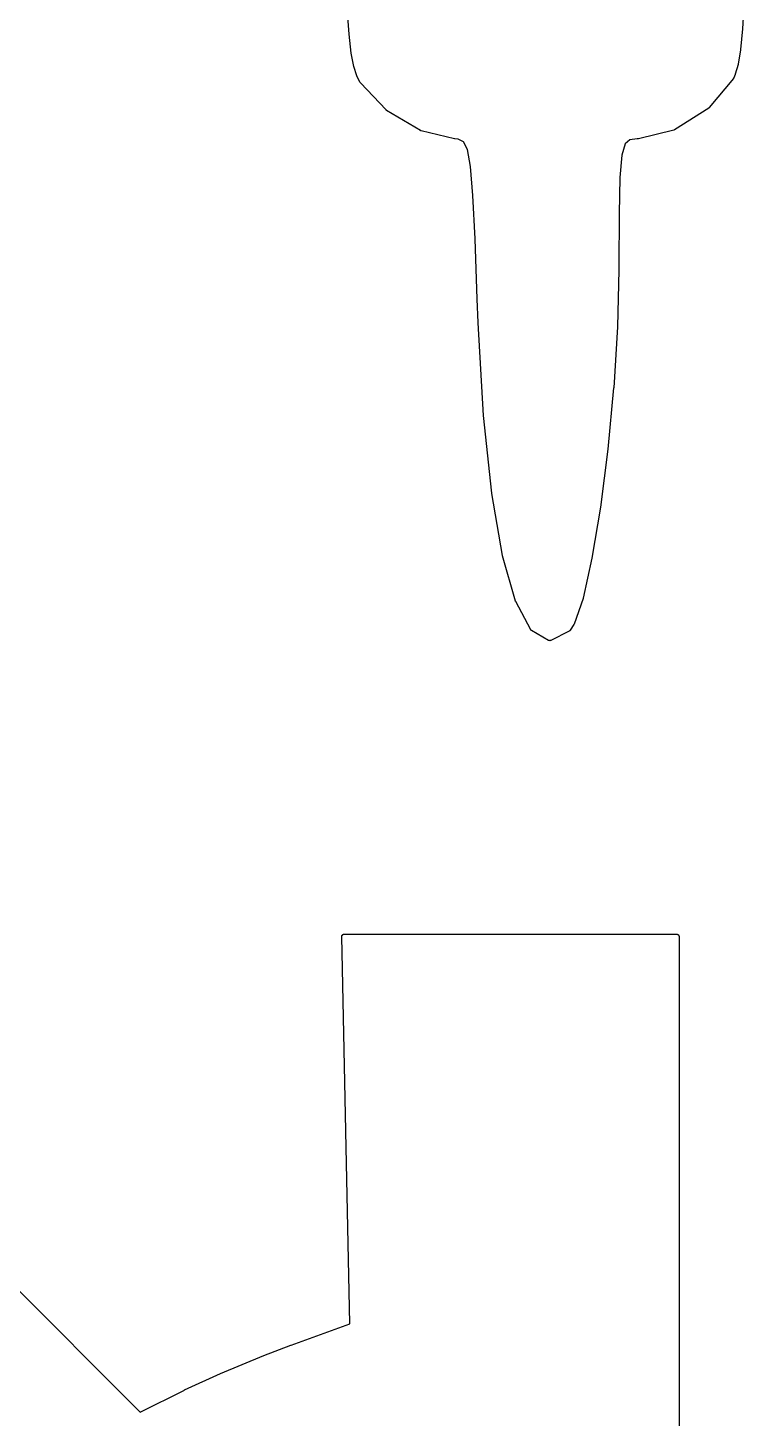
# Model space of a CAD drawing. Extents: x -1.2 to 49.3, y 2.3 to 45.6.
# Drawn here: x 36.535 to 38.051, y 26.707 to 29.65 of the extents above; entities that cross this region are included whole.
import ezdxf

# ---------------------------------------------------------------- set-up
doc = ezdxf.new("R2010")
doc.units = 0
doc.layers.add('BLACK', color=7, linetype='CONTINUOUS')

msp = doc.modelspace()

# ---------------------------------------------------------------- linework, layer by layer
at = {"layer": 'BLACK', "linetype": 'CONTINUOUS'}
for p, q in [((38.0512, 29.7087), (38.0476, 29.6485)), ((37.2152, 29.6371), (37.2112, 29.6916)), ((37.2152, 29.637), (37.2152, 29.6371)), ((38.0476, 29.6483), (38.0434, 29.6043)), ((38.0476, 29.6485), (38.0476, 29.6484)), ((38.0476, 29.6484), (38.0476, 29.6484)), ((38.0476, 29.6484), (38.0476, 29.6483)), ((37.2152, 29.6369), (37.2152, 29.637)), ((37.2198, 29.597), (37.2152, 29.6369)), ((37.2152, 29.6369), (37.2152, 29.6369)), ((37.2199, 29.5969), (37.2198, 29.597)), ((37.2199, 29.5968), (37.2199, 29.5969)), ((37.2199, 29.5967), (37.2199, 29.5968)), ((37.2252, 29.5686), (37.2199, 29.5967)), ((38.0433, 29.604), (38.0383, 29.5732)), ((38.0434, 29.6043), (38.0433, 29.6042)), ((38.0433, 29.6042), (38.0433, 29.6041)), ((38.0433, 29.6041), (38.0433, 29.604)), ((37.2253, 29.5684), (37.2252, 29.5686)), ((37.2253, 29.5681), (37.2253, 29.5684)), ((37.2254, 29.5681), (37.2253, 29.5681)), ((37.2315, 29.5488), (37.2254, 29.5681)), ((37.2316, 29.5485), (37.2315, 29.5488)), ((38.0321, 29.5515), (38.029, 29.5444)), ((38.0322, 29.5518), (38.0321, 29.5515)), ((38.0323, 29.5521), (38.0322, 29.5518)), ((38.0324, 29.5522), (38.0323, 29.5521)), ((38.0382, 29.5726), (38.0324, 29.5522)), ((38.0383, 29.5731), (38.0382, 29.5729)), ((38.0382, 29.5729), (38.0382, 29.5726)), ((38.0383, 29.5732), (38.0383, 29.5731)), ((37.2318, 29.5481), (37.2316, 29.5485)), ((37.2318, 29.548), (37.2318, 29.5481)), ((37.2388, 29.5347), (37.2318, 29.548)), ((37.2389, 29.5345), (37.2388, 29.5347)), ((37.239, 29.5344), (37.2389, 29.5345)), ((37.2392, 29.5341), (37.239, 29.5344)), ((37.2394, 29.5339), (37.2392, 29.5341)), ((37.2395, 29.5337), (37.2394, 29.5339)), ((37.2396, 29.5336), (37.2395, 29.5337)), ((37.2936, 29.4765), (37.2396, 29.5336)), ((37.2396, 29.5336), (37.2396, 29.5336)), ((38.0283, 29.5433), (37.9774, 29.4814)), ((38.0284, 29.5435), (38.0283, 29.5434)), ((38.0283, 29.5434), (38.0283, 29.5433)), ((38.0286, 29.5438), (38.0284, 29.5435)), ((38.0288, 29.5441), (38.0286, 29.5438)), ((38.0289, 29.5442), (38.0288, 29.5441)), ((38.029, 29.5444), (38.0289, 29.5444)), ((38.0289, 29.5444), (38.0289, 29.5442)), ((37.2937, 29.4764), (37.2936, 29.4765)), ((37.2939, 29.4763), (37.2937, 29.4764)), ((37.2941, 29.4761), (37.2939, 29.4763)), ((37.2944, 29.4759), (37.2941, 29.4761)), ((37.2945, 29.4758), (37.2944, 29.4759)), ((37.2946, 29.4757), (37.2945, 29.4758)), ((37.2947, 29.4756), (37.2946, 29.4757)), ((37.3664, 29.4327), (37.2947, 29.4756)), ((37.9762, 29.4803), (37.904, 29.4344)), ((37.9764, 29.4805), (37.9762, 29.4803)), ((37.9766, 29.4806), (37.9764, 29.4805)), ((37.9768, 29.4808), (37.9766, 29.4806)), ((37.9769, 29.4809), (37.9768, 29.4808)), ((37.9771, 29.4811), (37.9769, 29.4809)), ((37.9773, 29.4813), (37.9771, 29.4811)), ((37.9774, 29.4814), (37.9773, 29.4813)), ((37.3666, 29.4326), (37.3664, 29.4327)), ((37.3668, 29.4324), (37.3666, 29.4326)), ((37.3671, 29.4324), (37.3668, 29.4324)), ((37.3673, 29.4322), (37.3671, 29.4324)), ((37.3675, 29.4322), (37.3673, 29.4322)), ((37.3677, 29.4321), (37.3675, 29.4322)), ((37.3678, 29.4321), (37.3677, 29.4321)), ((37.438, 29.4153), (37.3678, 29.4321)), ((37.9025, 29.4337), (37.8273, 29.4153)), ((37.9028, 29.4338), (37.9025, 29.4337)), ((37.9031, 29.4339), (37.9028, 29.4338)), ((37.9032, 29.434), (37.9031, 29.4339)), ((37.9034, 29.4341), (37.9032, 29.434)), ((37.9037, 29.4342), (37.9034, 29.4341)), ((37.9039, 29.4343), (37.9037, 29.4342)), ((37.904, 29.4344), (37.9039, 29.4343)), ((37.4383, 29.4153), (37.438, 29.4153)), ((37.4387, 29.4152), (37.4383, 29.4153)), ((37.4388, 29.4152), (37.4387, 29.4152)), ((37.4463, 29.4147), (37.4388, 29.4152)), ((37.457, 29.4093), (37.4463, 29.4147)), ((37.4655, 29.3926), (37.457, 29.4093)), ((37.7996, 29.4046), (37.7925, 29.3805)), ((37.8093, 29.4133), (37.7996, 29.4046)), ((37.825, 29.4152), (37.8093, 29.4133)), ((37.8262, 29.4152), (37.825, 29.4152)), ((37.8263, 29.4152), (37.8262, 29.4152)), ((37.8262, 29.4152), (37.8262, 29.4152)), ((37.8267, 29.4152), (37.8263, 29.4152)), ((37.8271, 29.4153), (37.8267, 29.4152)), ((37.8272, 29.4153), (37.8271, 29.4153)), ((37.8273, 29.4153), (37.8272, 29.4153)), ((37.8273, 29.4153), (37.8273, 29.4153)), ((37.4722, 29.3565), (37.4655, 29.3926)), ((37.7925, 29.3805), (37.7884, 29.3332)), ((37.4774, 29.2955), (37.4722, 29.3565)), ((37.7884, 29.3332), (37.7867, 29.2568)), ((37.4818, 29.204), (37.4774, 29.2955)), ((37.7867, 29.2568), (37.7863, 29.145)), ((37.4862, 29.0761), (37.4818, 29.204)), ((37.7863, 29.1379), (37.7833, 29.0176)), ((37.7863, 29.145), (37.7863, 29.145)), ((37.7863, 29.145), (37.7863, 29.138)), ((37.7863, 29.138), (37.7863, 29.1379)), ((37.7863, 29.1379), (37.7863, 29.1379)), ((37.7863, 29.1379), (37.7863, 29.1379)), ((37.4862, 29.076), (37.4862, 29.0761)), ((37.488, 29.0263), (37.4862, 29.076)), ((37.488, 29.0262), (37.488, 29.0263)), ((37.488, 29.0263), (37.488, 29.0263)), ((37.488, 29.0263), (37.488, 29.0263)), ((37.4997, 28.83), (37.488, 29.0262)), ((37.7833, 29.0174), (37.7751, 28.8885)), ((37.7833, 29.0176), (37.7833, 29.0176)), ((37.7833, 29.0176), (37.7833, 29.0175)), ((37.7833, 29.0175), (37.7833, 29.0174)), ((37.775, 28.8883), (37.7626, 28.7585)), ((37.7751, 28.8885), (37.775, 28.8884)), ((37.775, 28.8884), (37.775, 28.8883)), ((37.775, 28.8883), (37.775, 28.8883)), ((37.4997, 28.8299), (37.4997, 28.83)), ((37.4997, 28.8298), (37.4997, 28.8299)), ((37.4997, 28.8297), (37.4997, 28.8298)), ((37.5171, 28.6651), (37.4997, 28.8297)), ((37.7625, 28.7584), (37.7469, 28.6357)), ((37.7626, 28.7585), (37.7625, 28.7584)), ((37.7625, 28.7584), (37.7625, 28.7584)), ((37.7625, 28.7584), (37.7625, 28.7584)), ((37.5171, 28.665), (37.5171, 28.6651)), ((37.5171, 28.6648), (37.5171, 28.665)), ((37.5398, 28.5334), (37.5171, 28.6648)), ((37.5171, 28.6648), (37.5171, 28.6648)), ((37.7469, 28.6355), (37.7292, 28.5278)), ((37.7469, 28.6357), (37.7469, 28.6356)), ((37.7469, 28.6356), (37.7469, 28.6355)), ((37.7469, 28.6355), (37.7469, 28.6355)), ((37.5398, 28.5332), (37.5398, 28.5334)), ((37.5399, 28.533), (37.5398, 28.5332)), ((37.5399, 28.5329), (37.5399, 28.533)), ((37.5674, 28.4367), (37.5399, 28.5329)), ((37.7291, 28.5275), (37.7104, 28.4428)), ((37.7292, 28.5277), (37.7291, 28.5276)), ((37.7291, 28.5276), (37.7291, 28.5275)), ((37.7292, 28.5278), (37.7292, 28.5277)), ((37.5676, 28.4362), (37.5674, 28.4367)), ((37.5674, 28.4367), (37.5674, 28.4367)), ((37.5674, 28.4367), (37.5674, 28.4367)), ((37.5677, 28.4358), (37.5676, 28.4362)), ((37.5678, 28.4357), (37.5677, 28.4358)), ((37.5677, 28.4358), (37.5677, 28.4358)), ((37.5996, 28.3763), (37.5678, 28.4357)), ((37.5678, 28.4357), (37.5678, 28.4357)), ((37.7102, 28.4422), (37.6916, 28.3883)), ((37.7103, 28.4424), (37.7102, 28.4422)), ((37.7104, 28.4427), (37.7103, 28.4424)), ((37.7104, 28.4428), (37.7104, 28.4427)), ((37.5998, 28.376), (37.5996, 28.3763)), ((37.6, 28.3757), (37.5998, 28.376)), ((37.6001, 28.3756), (37.6, 28.3757)), ((37.6002, 28.3755), (37.6001, 28.3756)), ((37.6004, 28.3753), (37.6002, 28.3755)), ((37.6007, 28.375), (37.6004, 28.3753)), ((37.6008, 28.3749), (37.6007, 28.375)), ((37.6008, 28.3748), (37.6008, 28.3749)), ((37.6012, 28.3746), (37.6008, 28.3748)), ((37.6015, 28.3744), (37.6012, 28.3746)), ((37.6372, 28.3537), (37.6015, 28.3744)), ((37.6015, 28.3744), (37.6015, 28.3744)), ((37.681, 28.3733), (37.642, 28.3536)), ((37.6813, 28.3735), (37.681, 28.3733)), ((37.6815, 28.3736), (37.6813, 28.3735)), ((37.6817, 28.3738), (37.6815, 28.3736)), ((37.6819, 28.3739), (37.6817, 28.3738)), ((37.682, 28.3741), (37.6819, 28.3739)), ((37.6823, 28.3742), (37.682, 28.3741)), ((37.6824, 28.3744), (37.6823, 28.3742)), ((37.6826, 28.3745), (37.6824, 28.3744)), ((37.6827, 28.3748), (37.6826, 28.3745)), ((37.6829, 28.375), (37.6827, 28.3748)), ((37.691, 28.3871), (37.6829, 28.375)), ((37.6829, 28.375), (37.6829, 28.375)), ((37.6911, 28.3872), (37.691, 28.3871)), ((37.6913, 28.3877), (37.6911, 28.3873)), ((37.6911, 28.3873), (37.6911, 28.3872)), ((37.6915, 28.388), (37.6913, 28.3877)), ((37.6916, 28.3882), (37.6915, 28.3881)), ((37.6915, 28.3881), (37.6915, 28.388)), ((37.6916, 28.3883), (37.6916, 28.3882)), ((37.6377, 28.3535), (37.6372, 28.3537)), ((37.6372, 28.3537), (37.6372, 28.3537)), ((37.6381, 28.3533), (37.6377, 28.3535)), ((37.6383, 28.3533), (37.6381, 28.3533)), ((37.6381, 28.3533), (37.6381, 28.3533)), ((37.6381, 28.3533), (37.6381, 28.3533)), ((37.639, 28.3531), (37.6383, 28.3533)), ((37.6391, 28.3531), (37.639, 28.3531)), ((37.639, 28.3531), (37.639, 28.3531)), ((37.6396, 28.3531), (37.6391, 28.3531)), ((37.64, 28.353), (37.6396, 28.3531)), ((37.6404, 28.3531), (37.64, 28.353)), ((37.64, 28.353), (37.64, 28.353)), ((37.64, 28.353), (37.64, 28.353)), ((37.641, 28.3532), (37.6404, 28.3531)), ((37.6419, 28.3535), (37.641, 28.3532)), ((37.641, 28.3532), (37.641, 28.3532)), ((37.641, 28.3532), (37.641, 28.3532)), ((37.642, 28.3536), (37.6419, 28.3535)), ((37.1998, 27.7269), (37.1999, 27.7273)), ((37.1998, 27.7268), (37.1998, 27.7269)), ((37.1998, 27.7267), (37.1998, 27.7268)), ((37.1998, 27.7268), (37.1998, 27.7268)), ((37.2083, 27.3152), (37.1998, 27.7267)), ((37.1999, 27.7278), (37.2, 27.7282)), ((37.1999, 27.7273), (37.1999, 27.7278)), ((37.1999, 27.7278), (37.1999, 27.7278)), ((37.1999, 27.7278), (37.1999, 27.7278)), ((37.2, 27.7282), (37.2002, 27.7287)), ((37.2002, 27.7288), (37.2004, 27.7291)), ((37.2002, 27.7287), (37.2002, 27.7288)), ((37.2002, 27.7287), (37.2002, 27.7287)), ((37.2004, 27.7291), (37.2006, 27.7296)), ((37.2006, 27.7296), (37.2007, 27.7296)), ((37.2007, 27.7296), (37.201, 27.73)), ((37.2007, 27.7296), (37.2007, 27.7296)), ((37.201, 27.73), (37.2012, 27.7303)), ((37.2012, 27.7303), (37.2013, 27.7304)), ((37.2013, 27.7304), (37.2017, 27.7307)), ((37.2013, 27.7304), (37.2013, 27.7304)), ((37.2017, 27.7307), (37.202, 27.731)), ((37.202, 27.731), (37.2024, 27.7312)), ((37.202, 27.731), (37.202, 27.731)), ((37.202, 27.731), (37.202, 27.731)), ((37.2024, 27.7312), (37.2028, 27.7314)), ((37.2028, 27.7314), (37.2029, 27.7314)), ((37.2029, 27.7315), (37.2033, 27.7316)), ((37.2029, 27.7314), (37.2029, 27.7315)), ((37.2033, 27.7316), (37.2038, 27.7317)), ((37.2038, 27.7317), (37.2043, 27.7318)), ((37.2038, 27.7317), (37.2038, 27.7317)), ((37.2038, 27.7317), (37.2038, 27.7317)), ((37.2043, 27.7318), (37.2047, 27.7318)), ((37.2047, 27.7318), (37.2048, 27.7318)), ((37.2048, 27.7318), (37.2048, 27.7318)), ((37.2048, 27.7318), (37.9084, 27.7318)), ((37.9084, 27.7318), (37.9089, 27.7318)), ((37.9089, 27.7318), (37.9093, 27.7317)), ((37.9093, 27.7317), (37.9094, 27.7317)), ((37.9094, 27.7317), (37.9094, 27.7317)), ((37.9094, 27.7317), (37.9099, 27.7316)), ((37.9099, 27.7316), (37.9103, 27.7314)), ((37.9103, 27.7314), (37.9103, 27.7314)), ((37.9103, 27.7314), (37.9103, 27.7314)), ((37.9103, 27.7314), (37.9108, 27.7312)), ((37.9108, 27.7312), (37.9111, 27.731)), ((37.9111, 27.731), (37.9111, 27.731)), ((37.9111, 27.731), (37.9112, 27.731)), ((37.9112, 27.731), (37.9115, 27.7306)), ((37.9115, 27.7306), (37.9119, 27.7304)), ((37.9119, 27.7304), (37.9119, 27.7303)), ((37.9119, 27.7303), (37.9119, 27.7303)), ((37.9119, 27.7303), (37.9122, 27.73)), ((37.9122, 27.73), (37.9125, 27.7296)), ((37.9125, 27.7296), (37.9125, 27.7296)), ((37.9125, 27.7296), (37.9125, 27.7296)), ((37.9125, 27.7296), (37.9127, 27.7292)), ((37.9127, 27.7292), (37.913, 27.7287)), ((37.913, 27.7287), (37.913, 27.7287)), ((37.913, 27.7287), (37.913, 27.7287)), ((37.913, 27.7287), (37.9131, 27.7283)), ((37.9131, 27.7283), (37.9132, 27.7278)), ((37.9132, 27.7278), (37.9132, 27.7278)), ((37.9132, 27.7278), (37.9132, 27.7278)), ((37.9132, 27.7278), (37.9133, 27.7273)), ((37.9133, 27.7273), (37.9133, 27.7268)), ((37.9133, 27.7268), (37.9133, 26.0766)), ((37.2083, 27.3151), (37.2083, 27.3152)), ((37.2167, 26.9071), (37.2083, 27.3151)), ((36.492, 27.002), (36.7734, 26.7198)), ((37.0924, 26.8621), (37.2167, 26.9071)), ((37.0348, 26.8402), (37.0923, 26.8621)), ((37.0923, 26.8621), (37.0924, 26.8621)), ((37.0924, 26.8621), (37.0924, 26.8621)), ((37.0924, 26.8621), (37.0924, 26.8621)), ((36.9434, 26.8022), (37.0346, 26.8402)), ((37.0346, 26.8402), (37.0347, 26.8402)), ((37.0347, 26.8402), (37.0348, 26.8402)), ((37.0348, 26.8402), (37.0348, 26.8402)), ((36.8673, 26.767), (36.9432, 26.8021)), ((36.9432, 26.8021), (36.9433, 26.8021)), ((36.9433, 26.8021), (36.9434, 26.8022)), ((36.9433, 26.8021), (36.9433, 26.8021)), ((36.7734, 26.7198), (36.8672, 26.7669)), ((36.8672, 26.7669), (36.8672, 26.767)), ((36.8672, 26.767), (36.8673, 26.767)), ((36.8673, 26.767), (36.8673, 26.767))]:
    msp.add_line(p, q, dxfattribs=at)

doc.saveas('drawing.dxf')
